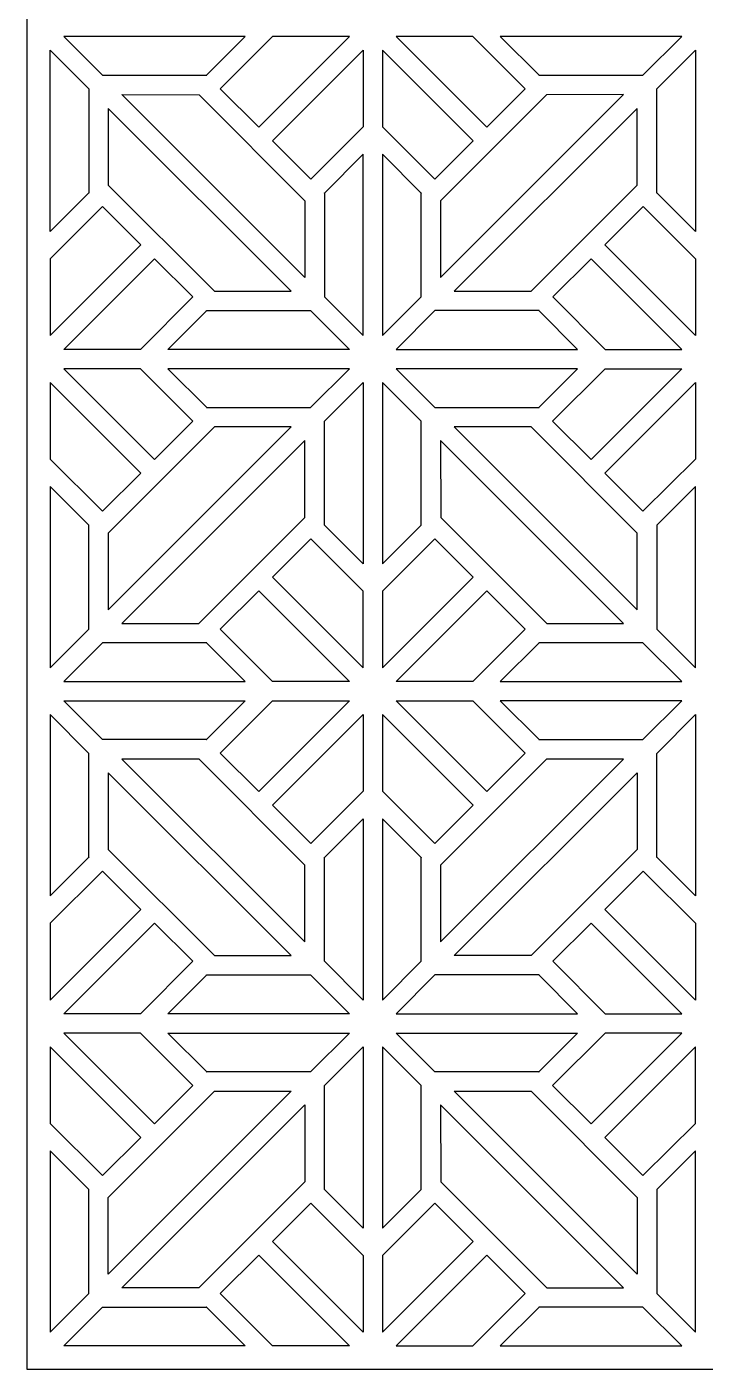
# Model space of a CAD drawing. Header units: centimetres. Extents: x -9.7 to 10.1, y -10.4 to 8.8.
# Drawn here: x -9.67 to -4.83, y -10.38 to -0.8 of the extents above; entities that cross this region are included whole.
import ezdxf

# ---------------------------------------------------------------- set-up
doc = ezdxf.new("R2010")
doc.units = ezdxf.units.CM
doc.header["$MEASUREMENT"] = 0

msp = doc.modelspace()

# ---------------------------------------------------------------- linework, layer by layer
at = {"color": 177}
for points, knots in [([(-9.6675, -10.37523), (-9.6675, -10.37523), (-9.6675, 8.76644), (-9.6675, 8.76644), (-9.6675, 8.76644), (-9.6675, 8.76644), (0, 8.76644), (0, 8.76644), (0, 8.76644), (0, 8.76644), (0, -10.37523), (0, -10.37523), (0, -10.37523), (0, -10.37523), (-9.6675, -10.37523), (-9.6675, -10.37523)], [0, 0, 0, 0, 0.2, 0.2, 0.2, 0.2, 0.4, 0.4, 0.4, 0.4, 0.6, 0.6, 0.6, 0.6, 1, 1, 1, 1]), ([(-8.38656, -1.14882), (-8.38656, -1.14882), (-8.38571, -1.14966), (-8.38571, -1.14966), (-8.38571, -1.14966), (-8.38571, -1.14966), (-9.1279, -1.14966), (-9.1279, -1.14966), (-9.1279, -1.14966), (-9.1279, -1.14966), (-9.40412, -0.87345), (-9.40412, -0.87345), (-9.40412, -0.87345), (-9.40412, -0.87345), (-8.11119, -0.87345), (-8.11119, -0.87345), (-8.11119, -0.87345), (-8.11119, -0.87345), (-8.38741, -1.14966), (-8.38741, -1.14966), (-8.38741, -1.14966), (-8.38741, -1.14966), (-8.38656, -1.14882), (-8.38656, -1.14882)], [0, 0, 0, 0, 0.1428571, 0.1428571, 0.1428571, 0.1428571, 0.2857143, 0.2857143, 0.2857143, 0.2857143, 0.4285714, 0.4285714, 0.4285714, 0.4285714, 0.5714286, 0.5714286, 0.5714286, 0.5714286, 0.7142857, 0.7142857, 0.7142857, 0.7142857, 1, 1, 1, 1]), ([(-8.2889, -1.24648), (-8.2889, -1.24648), (-7.91588, -0.87345), (-7.91588, -0.87345), (-7.91588, -0.87345), (-7.91588, -0.87345), (-7.369, -0.87345), (-7.369, -0.87345), (-7.369, -0.87345), (-7.369, -0.87345), (-8.01547, -1.51991), (-8.01547, -1.51991), (-8.01547, -1.51991), (-8.01547, -1.51991), (-8.2889, -1.24648), (-8.2889, -1.24648)], [0, 0, 0, 0, 0.2, 0.2, 0.2, 0.2, 0.4, 0.4, 0.4, 0.4, 0.6, 0.6, 0.6, 0.6, 1, 1, 1, 1]), ([(-7.03558, -0.87345), (-7.03558, -0.87345), (-6.4887, -0.87345), (-6.4887, -0.87345), (-6.4887, -0.87345), (-6.4887, -0.87345), (-6.11568, -1.24648), (-6.11568, -1.24648), (-6.11568, -1.24648), (-6.11568, -1.24648), (-6.38912, -1.51991), (-6.38912, -1.51991), (-6.38912, -1.51991), (-6.38912, -1.51991), (-7.03558, -0.87345), (-7.03558, -0.87345)], [0, 0, 0, 0, 0.2, 0.2, 0.2, 0.2, 0.4, 0.4, 0.4, 0.4, 0.6, 0.6, 0.6, 0.6, 1, 1, 1, 1]), ([(-6.01718, -1.14966), (-6.01718, -1.14966), (-6.29339, -0.87345), (-6.29339, -0.87345), (-6.29339, -0.87345), (-6.29339, -0.87345), (-5.00046, -0.87345), (-5.00046, -0.87345), (-5.00046, -0.87345), (-5.00046, -0.87345), (-5.27668, -1.14966), (-5.27668, -1.14966), (-5.27668, -1.14966), (-5.27668, -1.14966), (-6.01886, -1.14966), (-6.01886, -1.14966), (-6.01886, -1.14966), (-6.01886, -1.14966), (-6.01803, -1.14882), (-6.01803, -1.14882), (-6.01803, -1.14882), (-6.01803, -1.14882), (-6.01718, -1.14966), (-6.01718, -1.14966)], [0, 0, 0, 0, 0.1428571, 0.1428571, 0.1428571, 0.1428571, 0.2857143, 0.2857143, 0.2857143, 0.2857143, 0.4285714, 0.4285714, 0.4285714, 0.4285714, 0.5714286, 0.5714286, 0.5714286, 0.5714286, 0.7142857, 0.7142857, 0.7142857, 0.7142857, 1, 1, 1, 1]), ([(-9.22556, -1.98951), (-9.22556, -1.98951), (-9.22556, -1.24731), (-9.22556, -1.24731), (-9.22556, -1.24731), (-9.22556, -1.24731), (-9.50177, -0.9711), (-9.50177, -0.9711), (-9.50177, -0.9711), (-9.50177, -0.9711), (-9.50177, -2.26403), (-9.50177, -2.26403), (-9.50177, -2.26403), (-9.50177, -2.26403), (-9.22556, -1.98782), (-9.22556, -1.98782), (-9.22556, -1.98782), (-9.22556, -1.98782), (-9.22556, -1.98951), (-9.22556, -1.98951)], [0, 0, 0, 0, 0.1666667, 0.1666667, 0.1666667, 0.1666667, 0.3333333, 0.3333333, 0.3333333, 0.3333333, 0.5, 0.5, 0.5, 0.5, 0.6666667, 0.6666667, 0.6666667, 0.6666667, 1, 1, 1, 1]), ([(-7.64437, -1.891), (-7.64437, -1.891), (-7.27135, -1.51798), (-7.27135, -1.51798), (-7.27135, -1.51798), (-7.27135, -1.51798), (-7.27135, -0.9711), (-7.27135, -0.9711), (-7.27135, -0.9711), (-7.27135, -0.9711), (-7.91781, -1.61757), (-7.91781, -1.61757), (-7.91781, -1.61757), (-7.91781, -1.61757), (-7.64437, -1.891), (-7.64437, -1.891)], [0, 0, 0, 0, 0.2, 0.2, 0.2, 0.2, 0.4, 0.4, 0.4, 0.4, 0.6, 0.6, 0.6, 0.6, 1, 1, 1, 1]), ([(-6.76021, -1.891), (-6.76021, -1.891), (-7.13324, -1.51798), (-7.13324, -1.51798), (-7.13324, -1.51798), (-7.13324, -1.51798), (-7.13324, -0.9711), (-7.13324, -0.9711), (-7.13324, -0.9711), (-7.13324, -0.9711), (-6.48677, -1.61757), (-6.48677, -1.61757), (-6.48677, -1.61757), (-6.48677, -1.61757), (-6.76021, -1.891), (-6.76021, -1.891)], [0, 0, 0, 0, 0.2, 0.2, 0.2, 0.2, 0.4, 0.4, 0.4, 0.4, 0.6, 0.6, 0.6, 0.6, 1, 1, 1, 1]), ([(-5.17902, -1.98782), (-5.17902, -1.98782), (-4.9028, -2.26403), (-4.9028, -2.26403), (-4.9028, -2.26403), (-4.9028, -2.26403), (-4.9028, -0.9711), (-4.9028, -0.9711), (-4.9028, -0.9711), (-4.9028, -0.9711), (-5.17902, -1.24731), (-5.17902, -1.24731), (-5.17902, -1.24731), (-5.17902, -1.24731), (-5.17902, -1.98951), (-5.17902, -1.98951), (-5.17902, -1.98951), (-5.17902, -1.98951), (-5.17902, -1.98782), (-5.17902, -1.98782)], [0, 0, 0, 0, 0.1666667, 0.1666667, 0.1666667, 0.1666667, 0.3333333, 0.3333333, 0.3333333, 0.3333333, 0.5, 0.5, 0.5, 0.5, 0.6666667, 0.6666667, 0.6666667, 0.6666667, 1, 1, 1, 1]), ([(-8.44019, -1.28845), (-8.44019, -1.28845), (-8.98979, -1.28777), (-8.98979, -1.28777), (-8.98979, -1.28777), (-8.98979, -1.28777), (-7.68567, -2.5919), (-7.68567, -2.5919), (-7.68567, -2.5919), (-7.68567, -2.5919), (-7.68567, -2.04503), (-7.68567, -2.04503), (-7.68567, -2.04503), (-7.68567, -2.04503), (-8.44019, -1.28845), (-8.44019, -1.28845)], [0, 0, 0, 0, 0.2, 0.2, 0.2, 0.2, 0.4, 0.4, 0.4, 0.4, 0.6, 0.6, 0.6, 0.6, 1, 1, 1, 1]), ([(-6.71892, -2.5919), (-6.71892, -2.5919), (-6.71892, -2.04503), (-6.71892, -2.04503), (-6.71892, -2.04503), (-6.71892, -2.04503), (-5.96439, -1.28845), (-5.96439, -1.28845), (-5.96439, -1.28845), (-5.96439, -1.28845), (-5.41478, -1.28777), (-5.41478, -1.28777), (-5.41478, -1.28777), (-5.41478, -1.28777), (-6.71892, -2.5919), (-6.71892, -2.5919)], [0, 0, 0, 0, 0.2, 0.2, 0.2, 0.2, 0.4, 0.4, 0.4, 0.4, 0.6, 0.6, 0.6, 0.6, 1, 1, 1, 1]), ([(-8.3302, -2.68956), (-8.3302, -2.68956), (-9.08745, -1.9323), (-9.08745, -1.9323), (-9.08745, -1.9323), (-9.08745, -1.9323), (-9.08745, -1.38542), (-9.08745, -1.38542), (-9.08745, -1.38542), (-9.08745, -1.38542), (-7.78332, -2.68956), (-7.78332, -2.68956), (-7.78332, -2.68956), (-7.78332, -2.68956), (-8.3302, -2.68956), (-8.3302, -2.68956)], [0, 0, 0, 0, 0.2, 0.2, 0.2, 0.2, 0.4, 0.4, 0.4, 0.4, 0.6, 0.6, 0.6, 0.6, 1, 1, 1, 1]), ([(-6.62126, -2.68956), (-6.62126, -2.68956), (-5.31713, -1.38542), (-5.31713, -1.38542), (-5.31713, -1.38542), (-5.31713, -1.38542), (-5.31713, -1.9323), (-5.31713, -1.9323), (-5.31713, -1.9323), (-5.31713, -1.9323), (-6.07438, -2.68956), (-6.07438, -2.68956), (-6.07438, -2.68956), (-6.07438, -2.68956), (-6.62126, -2.68956), (-6.62126, -2.68956)], [0, 0, 0, 0, 0.2, 0.2, 0.2, 0.2, 0.4, 0.4, 0.4, 0.4, 0.6, 0.6, 0.6, 0.6, 1, 1, 1, 1]), ([(-7.54756, -1.98951), (-7.54756, -1.98951), (-7.27135, -1.71329), (-7.27135, -1.71329), (-7.27135, -1.71329), (-7.27135, -1.71329), (-7.27135, -3.00623), (-7.27135, -3.00623), (-7.27135, -3.00623), (-7.27135, -3.00623), (-7.54756, -2.73001), (-7.54756, -2.73001), (-7.54756, -2.73001), (-7.54756, -2.73001), (-7.54756, -1.98782), (-7.54756, -1.98782), (-7.54756, -1.98782), (-7.54756, -1.98782), (-7.54671, -1.98866), (-7.54671, -1.98866), (-7.54671, -1.98866), (-7.54671, -1.98866), (-7.54756, -1.98951), (-7.54756, -1.98951)], [0, 0, 0, 0, 0.1428571, 0.1428571, 0.1428571, 0.1428571, 0.2857143, 0.2857143, 0.2857143, 0.2857143, 0.4285714, 0.4285714, 0.4285714, 0.4285714, 0.5714286, 0.5714286, 0.5714286, 0.5714286, 0.7142857, 0.7142857, 0.7142857, 0.7142857, 1, 1, 1, 1]), ([(-6.85787, -1.98866), (-6.85787, -1.98866), (-6.85702, -1.98782), (-6.85702, -1.98782), (-6.85702, -1.98782), (-6.85702, -1.98782), (-6.85702, -2.73001), (-6.85702, -2.73001), (-6.85702, -2.73001), (-6.85702, -2.73001), (-7.13324, -3.00623), (-7.13324, -3.00623), (-7.13324, -3.00623), (-7.13324, -3.00623), (-7.13324, -1.71329), (-7.13324, -1.71329), (-7.13324, -1.71329), (-7.13324, -1.71329), (-6.85702, -1.98951), (-6.85702, -1.98951), (-6.85702, -1.98951), (-6.85702, -1.98951), (-6.85787, -1.98866), (-6.85787, -1.98866)], [0, 0, 0, 0, 0.1428571, 0.1428571, 0.1428571, 0.1428571, 0.2857143, 0.2857143, 0.2857143, 0.2857143, 0.4285714, 0.4285714, 0.4285714, 0.4285714, 0.5714286, 0.5714286, 0.5714286, 0.5714286, 0.7142857, 0.7142857, 0.7142857, 0.7142857, 1, 1, 1, 1]), ([(-9.50177, -2.45935), (-9.50177, -2.45935), (-9.12875, -2.08632), (-9.12875, -2.08632), (-9.12875, -2.08632), (-9.12875, -2.08632), (-8.85531, -2.35976), (-8.85531, -2.35976), (-8.85531, -2.35976), (-8.85531, -2.35976), (-9.50177, -3.00623), (-9.50177, -3.00623), (-9.50177, -3.00623), (-9.50177, -3.00623), (-9.50177, -2.45935), (-9.50177, -2.45935)], [0, 0, 0, 0, 0.2, 0.2, 0.2, 0.2, 0.4, 0.4, 0.4, 0.4, 0.6, 0.6, 0.6, 0.6, 1, 1, 1, 1]), ([(-4.9028, -2.45935), (-4.9028, -2.45935), (-5.27583, -2.08632), (-5.27583, -2.08632), (-5.27583, -2.08632), (-5.27583, -2.08632), (-5.54927, -2.35976), (-5.54927, -2.35976), (-5.54927, -2.35976), (-5.54927, -2.35976), (-4.9028, -3.00623), (-4.9028, -3.00623), (-4.9028, -3.00623), (-4.9028, -3.00623), (-4.9028, -2.45935), (-4.9028, -2.45935)], [0, 0, 0, 0, 0.2, 0.2, 0.2, 0.2, 0.4, 0.4, 0.4, 0.4, 0.6, 0.6, 0.6, 0.6, 1, 1, 1, 1]), ([(-8.85724, -3.10388), (-8.85724, -3.10388), (-8.48522, -2.72985), (-8.48522, -2.72985), (-8.48522, -2.72985), (-8.48522, -2.72985), (-8.75765, -2.45741), (-8.75765, -2.45741), (-8.75765, -2.45741), (-8.75765, -2.45741), (-9.40412, -3.10388), (-9.40412, -3.10388), (-9.40412, -3.10388), (-9.40412, -3.10388), (-8.85724, -3.10388), (-8.85724, -3.10388)], [0, 0, 0, 0, 0.2, 0.2, 0.2, 0.2, 0.4, 0.4, 0.4, 0.4, 0.6, 0.6, 0.6, 0.6, 1, 1, 1, 1]), ([(-5.54734, -3.10388), (-5.54734, -3.10388), (-5.91936, -2.72985), (-5.91936, -2.72985), (-5.91936, -2.72985), (-5.91936, -2.72985), (-5.64692, -2.45741), (-5.64692, -2.45741), (-5.64692, -2.45741), (-5.64692, -2.45741), (-5.00046, -3.10388), (-5.00046, -3.10388), (-5.00046, -3.10388), (-5.00046, -3.10388), (-5.54734, -3.10388), (-5.54734, -3.10388)], [0, 0, 0, 0, 0.2, 0.2, 0.2, 0.2, 0.4, 0.4, 0.4, 0.4, 0.6, 0.6, 0.6, 0.6, 1, 1, 1, 1]), ([(-8.38571, -2.82766), (-8.38571, -2.82766), (-8.66193, -3.10388), (-8.66193, -3.10388), (-8.66193, -3.10388), (-8.66193, -3.10388), (-7.369, -3.10388), (-7.369, -3.10388), (-7.369, -3.10388), (-7.369, -3.10388), (-7.64521, -2.82766), (-7.64521, -2.82766), (-7.64521, -2.82766), (-7.64521, -2.82766), (-8.38741, -2.82766), (-8.38741, -2.82766), (-8.38741, -2.82766), (-8.38741, -2.82766), (-8.38656, -2.82851), (-8.38656, -2.82851), (-8.38656, -2.82851), (-8.38656, -2.82851), (-8.38571, -2.82766), (-8.38571, -2.82766)], [0, 0, 0, 0, 0.1428571, 0.1428571, 0.1428571, 0.1428571, 0.2857143, 0.2857143, 0.2857143, 0.2857143, 0.4285714, 0.4285714, 0.4285714, 0.4285714, 0.5714286, 0.5714286, 0.5714286, 0.5714286, 0.7142857, 0.7142857, 0.7142857, 0.7142857, 1, 1, 1, 1]), ([(-6.01886, -2.82766), (-6.01886, -2.82766), (-5.74265, -3.10388), (-5.74265, -3.10388), (-5.74265, -3.10388), (-5.74265, -3.10388), (-7.03558, -3.10388), (-7.03558, -3.10388), (-7.03558, -3.10388), (-7.03558, -3.10388), (-6.75937, -2.82766), (-6.75937, -2.82766), (-6.75937, -2.82766), (-6.75937, -2.82766), (-6.01718, -2.82766), (-6.01718, -2.82766), (-6.01718, -2.82766), (-6.01718, -2.82766), (-6.01803, -2.82851), (-6.01803, -2.82851), (-6.01803, -2.82851), (-6.01803, -2.82851), (-6.01886, -2.82766), (-6.01886, -2.82766)], [0, 0, 0, 0, 0.1428571, 0.1428571, 0.1428571, 0.1428571, 0.2857143, 0.2857143, 0.2857143, 0.2857143, 0.4285714, 0.4285714, 0.4285714, 0.4285714, 0.5714286, 0.5714286, 0.5714286, 0.5714286, 0.7142857, 0.7142857, 0.7142857, 0.7142857, 1, 1, 1, 1]), ([(-9.40412, -3.24198), (-9.40412, -3.24198), (-8.85724, -3.24198), (-8.85724, -3.24198), (-8.85724, -3.24198), (-8.85724, -3.24198), (-8.48422, -3.61501), (-8.48422, -3.61501), (-8.48422, -3.61501), (-8.48422, -3.61501), (-8.75765, -3.88845), (-8.75765, -3.88845), (-8.75765, -3.88845), (-8.75765, -3.88845), (-9.40412, -3.24198), (-9.40412, -3.24198)], [0, 0, 0, 0, 0.2, 0.2, 0.2, 0.2, 0.4, 0.4, 0.4, 0.4, 0.6, 0.6, 0.6, 0.6, 1, 1, 1, 1]), ([(-8.38571, -3.5182), (-8.38571, -3.5182), (-8.66193, -3.24198), (-8.66193, -3.24198), (-8.66193, -3.24198), (-8.66193, -3.24198), (-7.369, -3.24198), (-7.369, -3.24198), (-7.369, -3.24198), (-7.369, -3.24198), (-7.64521, -3.5182), (-7.64521, -3.5182), (-7.64521, -3.5182), (-7.64521, -3.5182), (-8.38741, -3.5182), (-8.38741, -3.5182), (-8.38741, -3.5182), (-8.38741, -3.5182), (-8.38571, -3.5182), (-8.38571, -3.5182)], [0, 0, 0, 0, 0.1666667, 0.1666667, 0.1666667, 0.1666667, 0.3333333, 0.3333333, 0.3333333, 0.3333333, 0.5, 0.5, 0.5, 0.5, 0.6666667, 0.6666667, 0.6666667, 0.6666667, 1, 1, 1, 1]), ([(-6.01718, -3.5182), (-6.01718, -3.5182), (-6.75937, -3.5182), (-6.75937, -3.5182), (-6.75937, -3.5182), (-6.75937, -3.5182), (-7.03558, -3.24198), (-7.03558, -3.24198), (-7.03558, -3.24198), (-7.03558, -3.24198), (-5.74265, -3.24198), (-5.74265, -3.24198), (-5.74265, -3.24198), (-5.74265, -3.24198), (-6.01886, -3.5182), (-6.01886, -3.5182), (-6.01886, -3.5182), (-6.01886, -3.5182), (-6.01718, -3.5182), (-6.01718, -3.5182)], [0, 0, 0, 0, 0.1666667, 0.1666667, 0.1666667, 0.1666667, 0.3333333, 0.3333333, 0.3333333, 0.3333333, 0.5, 0.5, 0.5, 0.5, 0.6666667, 0.6666667, 0.6666667, 0.6666667, 1, 1, 1, 1]), ([(-5.54734, -3.24198), (-5.54734, -3.24198), (-5.92037, -3.61501), (-5.92037, -3.61501), (-5.92037, -3.61501), (-5.92037, -3.61501), (-5.64692, -3.88845), (-5.64692, -3.88845), (-5.64692, -3.88845), (-5.64692, -3.88845), (-5.00046, -3.24198), (-5.00046, -3.24198), (-5.00046, -3.24198), (-5.00046, -3.24198), (-5.54734, -3.24198), (-5.54734, -3.24198)], [0, 0, 0, 0, 0.2, 0.2, 0.2, 0.2, 0.4, 0.4, 0.4, 0.4, 0.6, 0.6, 0.6, 0.6, 1, 1, 1, 1]), ([(-9.50177, -3.88652), (-9.50177, -3.88652), (-9.50177, -3.33964), (-9.50177, -3.33964), (-9.50177, -3.33964), (-9.50177, -3.33964), (-8.85531, -3.98611), (-8.85531, -3.98611), (-8.85531, -3.98611), (-8.85531, -3.98611), (-9.12775, -4.25855), (-9.12775, -4.25855), (-9.12775, -4.25855), (-9.12775, -4.25855), (-9.50177, -3.88652), (-9.50177, -3.88652)], [0, 0, 0, 0, 0.2, 0.2, 0.2, 0.2, 0.4, 0.4, 0.4, 0.4, 0.6, 0.6, 0.6, 0.6, 1, 1, 1, 1]), ([(-7.54756, -4.35636), (-7.54756, -4.35636), (-7.27135, -4.63257), (-7.27135, -4.63257), (-7.27135, -4.63257), (-7.27135, -4.63257), (-7.27135, -3.33964), (-7.27135, -3.33964), (-7.27135, -3.33964), (-7.27135, -3.33964), (-7.54756, -3.61586), (-7.54756, -3.61586), (-7.54756, -3.61586), (-7.54756, -3.61586), (-7.54756, -4.35805), (-7.54756, -4.35805), (-7.54756, -4.35805), (-7.54756, -4.35805), (-7.54671, -4.35721), (-7.54671, -4.35721), (-7.54671, -4.35721), (-7.54671, -4.35721), (-7.54756, -4.35636), (-7.54756, -4.35636)], [0, 0, 0, 0, 0.1428571, 0.1428571, 0.1428571, 0.1428571, 0.2857143, 0.2857143, 0.2857143, 0.2857143, 0.4285714, 0.4285714, 0.4285714, 0.4285714, 0.5714286, 0.5714286, 0.5714286, 0.5714286, 0.7142857, 0.7142857, 0.7142857, 0.7142857, 1, 1, 1, 1]), ([(-6.85702, -4.35636), (-6.85702, -4.35636), (-7.13324, -4.63257), (-7.13324, -4.63257), (-7.13324, -4.63257), (-7.13324, -4.63257), (-7.13324, -3.33964), (-7.13324, -3.33964), (-7.13324, -3.33964), (-7.13324, -3.33964), (-6.85702, -3.61586), (-6.85702, -3.61586), (-6.85702, -3.61586), (-6.85702, -3.61586), (-6.85702, -4.35805), (-6.85702, -4.35805), (-6.85702, -4.35805), (-6.85702, -4.35805), (-6.85787, -4.35721), (-6.85787, -4.35721), (-6.85787, -4.35721), (-6.85787, -4.35721), (-6.85702, -4.35636), (-6.85702, -4.35636)], [0, 0, 0, 0, 0.1428571, 0.1428571, 0.1428571, 0.1428571, 0.2857143, 0.2857143, 0.2857143, 0.2857143, 0.4285714, 0.4285714, 0.4285714, 0.4285714, 0.5714286, 0.5714286, 0.5714286, 0.5714286, 0.7142857, 0.7142857, 0.7142857, 0.7142857, 1, 1, 1, 1]), ([(-4.9028, -3.33964), (-4.9028, -3.33964), (-5.54927, -3.98611), (-5.54927, -3.98611), (-5.54927, -3.98611), (-5.54927, -3.98611), (-5.27684, -4.25855), (-5.27684, -4.25855), (-5.27684, -4.25855), (-5.27684, -4.25855), (-4.9028, -3.88652), (-4.9028, -3.88652), (-4.9028, -3.88652), (-4.9028, -3.88652), (-4.9028, -3.33964), (-4.9028, -3.33964)], [0, 0, 0, 0, 0.2, 0.2, 0.2, 0.2, 0.4, 0.4, 0.4, 0.4, 0.6, 0.6, 0.6, 0.6, 1, 1, 1, 1]), ([(-9.08745, -4.41357), (-9.08745, -4.41357), (-8.3302, -3.65631), (-8.3302, -3.65631), (-8.3302, -3.65631), (-8.3302, -3.65631), (-7.78332, -3.65631), (-7.78332, -3.65631), (-7.78332, -3.65631), (-7.78332, -3.65631), (-9.08745, -4.96044), (-9.08745, -4.96044), (-9.08745, -4.96044), (-9.08745, -4.96044), (-9.08745, -4.41357), (-9.08745, -4.41357)], [0, 0, 0, 0, 0.2, 0.2, 0.2, 0.2, 0.4, 0.4, 0.4, 0.4, 0.6, 0.6, 0.6, 0.6, 1, 1, 1, 1]), ([(-6.62126, -3.65631), (-6.62126, -3.65631), (-6.07438, -3.65631), (-6.07438, -3.65631), (-6.07438, -3.65631), (-6.07438, -3.65631), (-5.31713, -4.41357), (-5.31713, -4.41357), (-5.31713, -4.41357), (-5.31713, -4.41357), (-5.31713, -4.96044), (-5.31713, -4.96044), (-5.31713, -4.96044), (-5.31713, -4.96044), (-6.62126, -3.65631), (-6.62126, -3.65631)], [0, 0, 0, 0, 0.2, 0.2, 0.2, 0.2, 0.4, 0.4, 0.4, 0.4, 0.6, 0.6, 0.6, 0.6, 1, 1, 1, 1]), ([(-8.98979, -5.0581), (-8.98979, -5.0581), (-7.68567, -3.75397), (-7.68567, -3.75397), (-7.68567, -3.75397), (-7.68567, -3.75397), (-7.68635, -4.30357), (-7.68635, -4.30357), (-7.68635, -4.30357), (-7.68635, -4.30357), (-8.44292, -5.0581), (-8.44292, -5.0581), (-8.44292, -5.0581), (-8.44292, -5.0581), (-8.98979, -5.0581), (-8.98979, -5.0581)], [0, 0, 0, 0, 0.2, 0.2, 0.2, 0.2, 0.4, 0.4, 0.4, 0.4, 0.6, 0.6, 0.6, 0.6, 1, 1, 1, 1]), ([(-6.71823, -4.30357), (-6.71823, -4.30357), (-6.71892, -3.75397), (-6.71892, -3.75397), (-6.71892, -3.75397), (-6.71892, -3.75397), (-5.41478, -5.0581), (-5.41478, -5.0581), (-5.41478, -5.0581), (-5.41478, -5.0581), (-5.96166, -5.0581), (-5.96166, -5.0581), (-5.96166, -5.0581), (-5.96166, -5.0581), (-6.71823, -4.30357), (-6.71823, -4.30357)], [0, 0, 0, 0, 0.2, 0.2, 0.2, 0.2, 0.4, 0.4, 0.4, 0.4, 0.6, 0.6, 0.6, 0.6, 1, 1, 1, 1]), ([(-9.22641, -4.35721), (-9.22641, -4.35721), (-9.22556, -4.35636), (-9.22556, -4.35636), (-9.22556, -4.35636), (-9.22556, -4.35636), (-9.22556, -5.09855), (-9.22556, -5.09855), (-9.22556, -5.09855), (-9.22556, -5.09855), (-9.50177, -5.37476), (-9.50177, -5.37476), (-9.50177, -5.37476), (-9.50177, -5.37476), (-9.50177, -4.08184), (-9.50177, -4.08184), (-9.50177, -4.08184), (-9.50177, -4.08184), (-9.22556, -4.35805), (-9.22556, -4.35805), (-9.22556, -4.35805), (-9.22556, -4.35805), (-9.22641, -4.35721), (-9.22641, -4.35721)], [0, 0, 0, 0, 0.1428571, 0.1428571, 0.1428571, 0.1428571, 0.2857143, 0.2857143, 0.2857143, 0.2857143, 0.4285714, 0.4285714, 0.4285714, 0.4285714, 0.5714286, 0.5714286, 0.5714286, 0.5714286, 0.7142857, 0.7142857, 0.7142857, 0.7142857, 1, 1, 1, 1]), ([(-5.17902, -4.35805), (-5.17902, -4.35805), (-4.9028, -4.08184), (-4.9028, -4.08184), (-4.9028, -4.08184), (-4.9028, -4.08184), (-4.9028, -5.37476), (-4.9028, -5.37476), (-4.9028, -5.37476), (-4.9028, -5.37476), (-5.17902, -5.09855), (-5.17902, -5.09855), (-5.17902, -5.09855), (-5.17902, -5.09855), (-5.17902, -4.35636), (-5.17902, -4.35636), (-5.17902, -4.35636), (-5.17902, -4.35636), (-5.17818, -4.35721), (-5.17818, -4.35721), (-5.17818, -4.35721), (-5.17818, -4.35721), (-5.17902, -4.35805), (-5.17902, -4.35805)], [0, 0, 0, 0, 0.1428571, 0.1428571, 0.1428571, 0.1428571, 0.2857143, 0.2857143, 0.2857143, 0.2857143, 0.4285714, 0.4285714, 0.4285714, 0.4285714, 0.5714286, 0.5714286, 0.5714286, 0.5714286, 0.7142857, 0.7142857, 0.7142857, 0.7142857, 1, 1, 1, 1]), ([(-7.64437, -4.45486), (-7.64437, -4.45486), (-7.27135, -4.82788), (-7.27135, -4.82788), (-7.27135, -4.82788), (-7.27135, -4.82788), (-7.27135, -5.37476), (-7.27135, -5.37476), (-7.27135, -5.37476), (-7.27135, -5.37476), (-7.91781, -4.7283), (-7.91781, -4.7283), (-7.91781, -4.7283), (-7.91781, -4.7283), (-7.64437, -4.45486), (-7.64437, -4.45486)], [0, 0, 0, 0, 0.2, 0.2, 0.2, 0.2, 0.4, 0.4, 0.4, 0.4, 0.6, 0.6, 0.6, 0.6, 1, 1, 1, 1]), ([(-6.76021, -4.45486), (-6.76021, -4.45486), (-6.48677, -4.7283), (-6.48677, -4.7283), (-6.48677, -4.7283), (-6.48677, -4.7283), (-7.13324, -5.37476), (-7.13324, -5.37476), (-7.13324, -5.37476), (-7.13324, -5.37476), (-7.13324, -4.82788), (-7.13324, -4.82788), (-7.13324, -4.82788), (-7.13324, -4.82788), (-6.76021, -4.45486), (-6.76021, -4.45486)], [0, 0, 0, 0, 0.2, 0.2, 0.2, 0.2, 0.4, 0.4, 0.4, 0.4, 0.6, 0.6, 0.6, 0.6, 1, 1, 1, 1]), ([(-8.2889, -5.09939), (-8.2889, -5.09939), (-7.91588, -5.47242), (-7.91588, -5.47242), (-7.91588, -5.47242), (-7.91588, -5.47242), (-7.369, -5.47242), (-7.369, -5.47242), (-7.369, -5.47242), (-7.369, -5.47242), (-8.01547, -4.82596), (-8.01547, -4.82596), (-8.01547, -4.82596), (-8.01547, -4.82596), (-8.2889, -5.09939), (-8.2889, -5.09939)], [0, 0, 0, 0, 0.2, 0.2, 0.2, 0.2, 0.4, 0.4, 0.4, 0.4, 0.6, 0.6, 0.6, 0.6, 1, 1, 1, 1]), ([(-6.38912, -4.82596), (-6.38912, -4.82596), (-7.03558, -5.47242), (-7.03558, -5.47242), (-7.03558, -5.47242), (-7.03558, -5.47242), (-6.4887, -5.47242), (-6.4887, -5.47242), (-6.4887, -5.47242), (-6.4887, -5.47242), (-6.11568, -5.09939), (-6.11568, -5.09939), (-6.11568, -5.09939), (-6.11568, -5.09939), (-6.38912, -4.82596), (-6.38912, -4.82596)], [0, 0, 0, 0, 0.2, 0.2, 0.2, 0.2, 0.4, 0.4, 0.4, 0.4, 0.6, 0.6, 0.6, 0.6, 1, 1, 1, 1]), ([(-8.38741, -5.1962), (-8.38741, -5.1962), (-8.11119, -5.47242), (-8.11119, -5.47242), (-8.11119, -5.47242), (-8.11119, -5.47242), (-9.40412, -5.47242), (-9.40412, -5.47242), (-9.40412, -5.47242), (-9.40412, -5.47242), (-9.1279, -5.1962), (-9.1279, -5.1962), (-9.1279, -5.1962), (-9.1279, -5.1962), (-8.38571, -5.1962), (-8.38571, -5.1962), (-8.38571, -5.1962), (-8.38571, -5.1962), (-8.38656, -5.19705), (-8.38656, -5.19705), (-8.38656, -5.19705), (-8.38656, -5.19705), (-8.38741, -5.1962), (-8.38741, -5.1962)], [0, 0, 0, 0, 0.1428571, 0.1428571, 0.1428571, 0.1428571, 0.2857143, 0.2857143, 0.2857143, 0.2857143, 0.4285714, 0.4285714, 0.4285714, 0.4285714, 0.5714286, 0.5714286, 0.5714286, 0.5714286, 0.7142857, 0.7142857, 0.7142857, 0.7142857, 1, 1, 1, 1]), ([(-6.01803, -5.19705), (-6.01803, -5.19705), (-6.01886, -5.1962), (-6.01886, -5.1962), (-6.01886, -5.1962), (-6.01886, -5.1962), (-5.27668, -5.1962), (-5.27668, -5.1962), (-5.27668, -5.1962), (-5.27668, -5.1962), (-5.00046, -5.47242), (-5.00046, -5.47242), (-5.00046, -5.47242), (-5.00046, -5.47242), (-6.29339, -5.47242), (-6.29339, -5.47242), (-6.29339, -5.47242), (-6.29339, -5.47242), (-6.01718, -5.1962), (-6.01718, -5.1962), (-6.01718, -5.1962), (-6.01718, -5.1962), (-6.01803, -5.19705), (-6.01803, -5.19705)], [0, 0, 0, 0, 0.1428571, 0.1428571, 0.1428571, 0.1428571, 0.2857143, 0.2857143, 0.2857143, 0.2857143, 0.4285714, 0.4285714, 0.4285714, 0.4285714, 0.5714286, 0.5714286, 0.5714286, 0.5714286, 0.7142857, 0.7142857, 0.7142857, 0.7142857, 1, 1, 1, 1]), ([(-8.38741, -5.88674), (-8.38741, -5.88674), (-8.11119, -5.61053), (-8.11119, -5.61053), (-8.11119, -5.61053), (-8.11119, -5.61053), (-9.40412, -5.61053), (-9.40412, -5.61053), (-9.40412, -5.61053), (-9.40412, -5.61053), (-9.1279, -5.88674), (-9.1279, -5.88674), (-9.1279, -5.88674), (-9.1279, -5.88674), (-8.38571, -5.88674), (-8.38571, -5.88674), (-8.38571, -5.88674), (-8.38571, -5.88674), (-8.38656, -5.88589), (-8.38656, -5.88589), (-8.38656, -5.88589), (-8.38656, -5.88589), (-8.38741, -5.88674), (-8.38741, -5.88674)], [0, 0, 0, 0, 0.1428571, 0.1428571, 0.1428571, 0.1428571, 0.2857143, 0.2857143, 0.2857143, 0.2857143, 0.4285714, 0.4285714, 0.4285714, 0.4285714, 0.5714286, 0.5714286, 0.5714286, 0.5714286, 0.7142857, 0.7142857, 0.7142857, 0.7142857, 1, 1, 1, 1]), ([(-7.369, -5.61053), (-7.369, -5.61053), (-7.91588, -5.61053), (-7.91588, -5.61053), (-7.91588, -5.61053), (-7.91588, -5.61053), (-8.2889, -5.98355), (-8.2889, -5.98355), (-8.2889, -5.98355), (-8.2889, -5.98355), (-8.01547, -6.257), (-8.01547, -6.257), (-8.01547, -6.257), (-8.01547, -6.257), (-7.369, -5.61053), (-7.369, -5.61053)], [0, 0, 0, 0, 0.2, 0.2, 0.2, 0.2, 0.4, 0.4, 0.4, 0.4, 0.6, 0.6, 0.6, 0.6, 1, 1, 1, 1]), ([(-6.11568, -5.98355), (-6.11568, -5.98355), (-6.4887, -5.61053), (-6.4887, -5.61053), (-6.4887, -5.61053), (-6.4887, -5.61053), (-7.03558, -5.61053), (-7.03558, -5.61053), (-7.03558, -5.61053), (-7.03558, -5.61053), (-6.38912, -6.257), (-6.38912, -6.257), (-6.38912, -6.257), (-6.38912, -6.257), (-6.11568, -5.98355), (-6.11568, -5.98355)], [0, 0, 0, 0, 0.2, 0.2, 0.2, 0.2, 0.4, 0.4, 0.4, 0.4, 0.6, 0.6, 0.6, 0.6, 1, 1, 1, 1]), ([(-6.01718, -5.88674), (-6.01718, -5.88674), (-6.29339, -5.61053), (-6.29339, -5.61053), (-6.29339, -5.61053), (-6.29339, -5.61053), (-5.00046, -5.61053), (-5.00046, -5.61053), (-5.00046, -5.61053), (-5.00046, -5.61053), (-5.27668, -5.88674), (-5.27668, -5.88674), (-5.27668, -5.88674), (-5.27668, -5.88674), (-6.01886, -5.88674), (-6.01886, -5.88674), (-6.01886, -5.88674), (-6.01886, -5.88674), (-6.01803, -5.88589), (-6.01803, -5.88589), (-6.01803, -5.88589), (-6.01803, -5.88589), (-6.01718, -5.88674), (-6.01718, -5.88674)], [0, 0, 0, 0, 0.1428571, 0.1428571, 0.1428571, 0.1428571, 0.2857143, 0.2857143, 0.2857143, 0.2857143, 0.4285714, 0.4285714, 0.4285714, 0.4285714, 0.5714286, 0.5714286, 0.5714286, 0.5714286, 0.7142857, 0.7142857, 0.7142857, 0.7142857, 1, 1, 1, 1]), ([(-9.22556, -6.7249), (-9.22556, -6.7249), (-9.50177, -7.00112), (-9.50177, -7.00112), (-9.50177, -7.00112), (-9.50177, -7.00112), (-9.50177, -5.70819), (-9.50177, -5.70819), (-9.50177, -5.70819), (-9.50177, -5.70819), (-9.22556, -5.9844), (-9.22556, -5.9844), (-9.22556, -5.9844), (-9.22556, -5.9844), (-9.22556, -6.72659), (-9.22556, -6.72659), (-9.22556, -6.72659), (-9.22556, -6.72659), (-9.22556, -6.7249), (-9.22556, -6.7249)], [0, 0, 0, 0, 0.1666667, 0.1666667, 0.1666667, 0.1666667, 0.3333333, 0.3333333, 0.3333333, 0.3333333, 0.5, 0.5, 0.5, 0.5, 0.6666667, 0.6666667, 0.6666667, 0.6666667, 1, 1, 1, 1]), ([(-7.64437, -6.62809), (-7.64437, -6.62809), (-7.27135, -6.25506), (-7.27135, -6.25506), (-7.27135, -6.25506), (-7.27135, -6.25506), (-7.27135, -5.70819), (-7.27135, -5.70819), (-7.27135, -5.70819), (-7.27135, -5.70819), (-7.91781, -6.35465), (-7.91781, -6.35465), (-7.91781, -6.35465), (-7.91781, -6.35465), (-7.64437, -6.62809), (-7.64437, -6.62809)], [0, 0, 0, 0, 0.2, 0.2, 0.2, 0.2, 0.4, 0.4, 0.4, 0.4, 0.6, 0.6, 0.6, 0.6, 1, 1, 1, 1]), ([(-7.13324, -6.25506), (-7.13324, -6.25506), (-7.13324, -5.70819), (-7.13324, -5.70819), (-7.13324, -5.70819), (-7.13324, -5.70819), (-6.48677, -6.35465), (-6.48677, -6.35465), (-6.48677, -6.35465), (-6.48677, -6.35465), (-6.76021, -6.62809), (-6.76021, -6.62809), (-6.76021, -6.62809), (-6.76021, -6.62809), (-7.13324, -6.25506), (-7.13324, -6.25506)], [0, 0, 0, 0, 0.2, 0.2, 0.2, 0.2, 0.4, 0.4, 0.4, 0.4, 0.6, 0.6, 0.6, 0.6, 1, 1, 1, 1]), ([(-5.17902, -6.7249), (-5.17902, -6.7249), (-4.9028, -7.00112), (-4.9028, -7.00112), (-4.9028, -7.00112), (-4.9028, -7.00112), (-4.9028, -5.70819), (-4.9028, -5.70819), (-4.9028, -5.70819), (-4.9028, -5.70819), (-5.17902, -5.9844), (-5.17902, -5.9844), (-5.17902, -5.9844), (-5.17902, -5.9844), (-5.17902, -6.72659), (-5.17902, -6.72659), (-5.17902, -6.72659), (-5.17902, -6.72659), (-5.17902, -6.7249), (-5.17902, -6.7249)], [0, 0, 0, 0, 0.1666667, 0.1666667, 0.1666667, 0.1666667, 0.3333333, 0.3333333, 0.3333333, 0.3333333, 0.5, 0.5, 0.5, 0.5, 0.6666667, 0.6666667, 0.6666667, 0.6666667, 1, 1, 1, 1]), ([(-7.68567, -7.32898), (-7.68567, -7.32898), (-8.98979, -6.02485), (-8.98979, -6.02485), (-8.98979, -6.02485), (-8.98979, -6.02485), (-8.44019, -6.02554), (-8.44019, -6.02554), (-8.44019, -6.02554), (-8.44019, -6.02554), (-7.68567, -6.7821), (-7.68567, -6.7821), (-7.68567, -6.7821), (-7.68567, -6.7821), (-7.68567, -7.32898), (-7.68567, -7.32898)], [0, 0, 0, 0, 0.2, 0.2, 0.2, 0.2, 0.4, 0.4, 0.4, 0.4, 0.6, 0.6, 0.6, 0.6, 1, 1, 1, 1]), ([(-6.71892, -6.7821), (-6.71892, -6.7821), (-5.96439, -6.02554), (-5.96439, -6.02554), (-5.96439, -6.02554), (-5.96439, -6.02554), (-5.41478, -6.02485), (-5.41478, -6.02485), (-5.41478, -6.02485), (-5.41478, -6.02485), (-6.71892, -7.32898), (-6.71892, -7.32898), (-6.71892, -7.32898), (-6.71892, -7.32898), (-6.71892, -6.7821), (-6.71892, -6.7821)], [0, 0, 0, 0, 0.2, 0.2, 0.2, 0.2, 0.4, 0.4, 0.4, 0.4, 0.6, 0.6, 0.6, 0.6, 1, 1, 1, 1]), ([(-8.3302, -7.42664), (-8.3302, -7.42664), (-9.08745, -6.66939), (-9.08745, -6.66939), (-9.08745, -6.66939), (-9.08745, -6.66939), (-9.08745, -6.12251), (-9.08745, -6.12251), (-9.08745, -6.12251), (-9.08745, -6.12251), (-7.78332, -7.42664), (-7.78332, -7.42664), (-7.78332, -7.42664), (-7.78332, -7.42664), (-8.3302, -7.42664), (-8.3302, -7.42664)], [0, 0, 0, 0, 0.2, 0.2, 0.2, 0.2, 0.4, 0.4, 0.4, 0.4, 0.6, 0.6, 0.6, 0.6, 1, 1, 1, 1]), ([(-6.07438, -7.42664), (-6.07438, -7.42664), (-5.31713, -6.66939), (-5.31713, -6.66939), (-5.31713, -6.66939), (-5.31713, -6.66939), (-5.31713, -6.12251), (-5.31713, -6.12251), (-5.31713, -6.12251), (-5.31713, -6.12251), (-6.62126, -7.42664), (-6.62126, -7.42664), (-6.62126, -7.42664), (-6.62126, -7.42664), (-6.07438, -7.42664), (-6.07438, -7.42664)], [0, 0, 0, 0, 0.2, 0.2, 0.2, 0.2, 0.4, 0.4, 0.4, 0.4, 0.6, 0.6, 0.6, 0.6, 1, 1, 1, 1]), ([(-7.54671, -6.72574), (-7.54671, -6.72574), (-7.54756, -6.7249), (-7.54756, -6.7249), (-7.54756, -6.7249), (-7.54756, -6.7249), (-7.54756, -7.46709), (-7.54756, -7.46709), (-7.54756, -7.46709), (-7.54756, -7.46709), (-7.27135, -7.7433), (-7.27135, -7.7433), (-7.27135, -7.7433), (-7.27135, -7.7433), (-7.27135, -6.45037), (-7.27135, -6.45037), (-7.27135, -6.45037), (-7.27135, -6.45037), (-7.54756, -6.72659), (-7.54756, -6.72659), (-7.54756, -6.72659), (-7.54756, -6.72659), (-7.54671, -6.72574), (-7.54671, -6.72574)], [0, 0, 0, 0, 0.1428571, 0.1428571, 0.1428571, 0.1428571, 0.2857143, 0.2857143, 0.2857143, 0.2857143, 0.4285714, 0.4285714, 0.4285714, 0.4285714, 0.5714286, 0.5714286, 0.5714286, 0.5714286, 0.7142857, 0.7142857, 0.7142857, 0.7142857, 1, 1, 1, 1]), ([(-6.85787, -6.72574), (-6.85787, -6.72574), (-6.85702, -6.7249), (-6.85702, -6.7249), (-6.85702, -6.7249), (-6.85702, -6.7249), (-6.85702, -7.46709), (-6.85702, -7.46709), (-6.85702, -7.46709), (-6.85702, -7.46709), (-7.13324, -7.7433), (-7.13324, -7.7433), (-7.13324, -7.7433), (-7.13324, -7.7433), (-7.13324, -6.45037), (-7.13324, -6.45037), (-7.13324, -6.45037), (-7.13324, -6.45037), (-6.85702, -6.72659), (-6.85702, -6.72659), (-6.85702, -6.72659), (-6.85702, -6.72659), (-6.85787, -6.72574), (-6.85787, -6.72574)], [0, 0, 0, 0, 0.1428571, 0.1428571, 0.1428571, 0.1428571, 0.2857143, 0.2857143, 0.2857143, 0.2857143, 0.4285714, 0.4285714, 0.4285714, 0.4285714, 0.5714286, 0.5714286, 0.5714286, 0.5714286, 0.7142857, 0.7142857, 0.7142857, 0.7142857, 1, 1, 1, 1]), ([(-9.50177, -7.19643), (-9.50177, -7.19643), (-9.12875, -6.8234), (-9.12875, -6.8234), (-9.12875, -6.8234), (-9.12875, -6.8234), (-8.85531, -7.09684), (-8.85531, -7.09684), (-8.85531, -7.09684), (-8.85531, -7.09684), (-9.50177, -7.7433), (-9.50177, -7.7433), (-9.50177, -7.7433), (-9.50177, -7.7433), (-9.50177, -7.19643), (-9.50177, -7.19643)], [0, 0, 0, 0, 0.2, 0.2, 0.2, 0.2, 0.4, 0.4, 0.4, 0.4, 0.6, 0.6, 0.6, 0.6, 1, 1, 1, 1]), ([(-4.9028, -7.19643), (-4.9028, -7.19643), (-5.27583, -6.8234), (-5.27583, -6.8234), (-5.27583, -6.8234), (-5.27583, -6.8234), (-5.54927, -7.09684), (-5.54927, -7.09684), (-5.54927, -7.09684), (-5.54927, -7.09684), (-4.9028, -7.7433), (-4.9028, -7.7433), (-4.9028, -7.7433), (-4.9028, -7.7433), (-4.9028, -7.19643), (-4.9028, -7.19643)], [0, 0, 0, 0, 0.2, 0.2, 0.2, 0.2, 0.4, 0.4, 0.4, 0.4, 0.6, 0.6, 0.6, 0.6, 1, 1, 1, 1]), ([(-8.85724, -7.84096), (-8.85724, -7.84096), (-8.48522, -7.46693), (-8.48522, -7.46693), (-8.48522, -7.46693), (-8.48522, -7.46693), (-8.75765, -7.19449), (-8.75765, -7.19449), (-8.75765, -7.19449), (-8.75765, -7.19449), (-9.40412, -7.84096), (-9.40412, -7.84096), (-9.40412, -7.84096), (-9.40412, -7.84096), (-8.85724, -7.84096), (-8.85724, -7.84096)], [0, 0, 0, 0, 0.2, 0.2, 0.2, 0.2, 0.4, 0.4, 0.4, 0.4, 0.6, 0.6, 0.6, 0.6, 1, 1, 1, 1]), ([(-5.54734, -7.84096), (-5.54734, -7.84096), (-5.91936, -7.46693), (-5.91936, -7.46693), (-5.91936, -7.46693), (-5.91936, -7.46693), (-5.64692, -7.19449), (-5.64692, -7.19449), (-5.64692, -7.19449), (-5.64692, -7.19449), (-5.00046, -7.84096), (-5.00046, -7.84096), (-5.00046, -7.84096), (-5.00046, -7.84096), (-5.54734, -7.84096), (-5.54734, -7.84096)], [0, 0, 0, 0, 0.2, 0.2, 0.2, 0.2, 0.4, 0.4, 0.4, 0.4, 0.6, 0.6, 0.6, 0.6, 1, 1, 1, 1]), ([(-8.38571, -7.56475), (-8.38571, -7.56475), (-8.66193, -7.84096), (-8.66193, -7.84096), (-8.66193, -7.84096), (-8.66193, -7.84096), (-7.369, -7.84096), (-7.369, -7.84096), (-7.369, -7.84096), (-7.369, -7.84096), (-7.64521, -7.56475), (-7.64521, -7.56475), (-7.64521, -7.56475), (-7.64521, -7.56475), (-8.38741, -7.56475), (-8.38741, -7.56475), (-8.38741, -7.56475), (-8.38741, -7.56475), (-8.38656, -7.56559), (-8.38656, -7.56559), (-8.38656, -7.56559), (-8.38656, -7.56559), (-8.38571, -7.56475), (-8.38571, -7.56475)], [0, 0, 0, 0, 0.1428571, 0.1428571, 0.1428571, 0.1428571, 0.2857143, 0.2857143, 0.2857143, 0.2857143, 0.4285714, 0.4285714, 0.4285714, 0.4285714, 0.5714286, 0.5714286, 0.5714286, 0.5714286, 0.7142857, 0.7142857, 0.7142857, 0.7142857, 1, 1, 1, 1]), ([(-6.01886, -7.56475), (-6.01886, -7.56475), (-5.74265, -7.84096), (-5.74265, -7.84096), (-5.74265, -7.84096), (-5.74265, -7.84096), (-7.03558, -7.84096), (-7.03558, -7.84096), (-7.03558, -7.84096), (-7.03558, -7.84096), (-6.75937, -7.56475), (-6.75937, -7.56475), (-6.75937, -7.56475), (-6.75937, -7.56475), (-6.01718, -7.56475), (-6.01718, -7.56475), (-6.01718, -7.56475), (-6.01718, -7.56475), (-6.01803, -7.56559), (-6.01803, -7.56559), (-6.01803, -7.56559), (-6.01803, -7.56559), (-6.01886, -7.56475), (-6.01886, -7.56475)], [0, 0, 0, 0, 0.1428571, 0.1428571, 0.1428571, 0.1428571, 0.2857143, 0.2857143, 0.2857143, 0.2857143, 0.4285714, 0.4285714, 0.4285714, 0.4285714, 0.5714286, 0.5714286, 0.5714286, 0.5714286, 0.7142857, 0.7142857, 0.7142857, 0.7142857, 1, 1, 1, 1]), ([(-8.85724, -7.97907), (-8.85724, -7.97907), (-8.48422, -8.3521), (-8.48422, -8.3521), (-8.48422, -8.3521), (-8.48422, -8.3521), (-8.75765, -8.62553), (-8.75765, -8.62553), (-8.75765, -8.62553), (-8.75765, -8.62553), (-9.40412, -7.97907), (-9.40412, -7.97907), (-9.40412, -7.97907), (-9.40412, -7.97907), (-8.85724, -7.97907), (-8.85724, -7.97907)], [0, 0, 0, 0, 0.2, 0.2, 0.2, 0.2, 0.4, 0.4, 0.4, 0.4, 0.6, 0.6, 0.6, 0.6, 1, 1, 1, 1]), ([(-8.38741, -8.25528), (-8.38741, -8.25528), (-7.64521, -8.25528), (-7.64521, -8.25528), (-7.64521, -8.25528), (-7.64521, -8.25528), (-7.369, -7.97907), (-7.369, -7.97907), (-7.369, -7.97907), (-7.369, -7.97907), (-8.66193, -7.97907), (-8.66193, -7.97907), (-8.66193, -7.97907), (-8.66193, -7.97907), (-8.38571, -8.25528), (-8.38571, -8.25528), (-8.38571, -8.25528), (-8.38571, -8.25528), (-8.38741, -8.25528), (-8.38741, -8.25528)], [0, 0, 0, 0, 0.1666667, 0.1666667, 0.1666667, 0.1666667, 0.3333333, 0.3333333, 0.3333333, 0.3333333, 0.5, 0.5, 0.5, 0.5, 0.6666667, 0.6666667, 0.6666667, 0.6666667, 1, 1, 1, 1]), ([(-6.01886, -8.25528), (-6.01886, -8.25528), (-5.74265, -7.97907), (-5.74265, -7.97907), (-5.74265, -7.97907), (-5.74265, -7.97907), (-7.03558, -7.97907), (-7.03558, -7.97907), (-7.03558, -7.97907), (-7.03558, -7.97907), (-6.75937, -8.25528), (-6.75937, -8.25528), (-6.75937, -8.25528), (-6.75937, -8.25528), (-6.01718, -8.25528), (-6.01718, -8.25528), (-6.01718, -8.25528), (-6.01718, -8.25528), (-6.01886, -8.25528), (-6.01886, -8.25528)], [0, 0, 0, 0, 0.1666667, 0.1666667, 0.1666667, 0.1666667, 0.3333333, 0.3333333, 0.3333333, 0.3333333, 0.5, 0.5, 0.5, 0.5, 0.6666667, 0.6666667, 0.6666667, 0.6666667, 1, 1, 1, 1]), ([(-5.64692, -8.62553), (-5.64692, -8.62553), (-5.92037, -8.3521), (-5.92037, -8.3521), (-5.92037, -8.3521), (-5.92037, -8.3521), (-5.54734, -7.97907), (-5.54734, -7.97907), (-5.54734, -7.97907), (-5.54734, -7.97907), (-5.00046, -7.97907), (-5.00046, -7.97907), (-5.00046, -7.97907), (-5.00046, -7.97907), (-5.64692, -8.62553), (-5.64692, -8.62553)], [0, 0, 0, 0, 0.2, 0.2, 0.2, 0.2, 0.4, 0.4, 0.4, 0.4, 0.6, 0.6, 0.6, 0.6, 1, 1, 1, 1]), ([(-9.50177, -8.6236), (-9.50177, -8.6236), (-9.50177, -8.07673), (-9.50177, -8.07673), (-9.50177, -8.07673), (-9.50177, -8.07673), (-8.85531, -8.72319), (-8.85531, -8.72319), (-8.85531, -8.72319), (-8.85531, -8.72319), (-9.12775, -8.99563), (-9.12775, -8.99563), (-9.12775, -8.99563), (-9.12775, -8.99563), (-9.50177, -8.6236), (-9.50177, -8.6236)], [0, 0, 0, 0, 0.2, 0.2, 0.2, 0.2, 0.4, 0.4, 0.4, 0.4, 0.6, 0.6, 0.6, 0.6, 1, 1, 1, 1]), ([(-7.54756, -9.09344), (-7.54756, -9.09344), (-7.27135, -9.36965), (-7.27135, -9.36965), (-7.27135, -9.36965), (-7.27135, -9.36965), (-7.27135, -8.07673), (-7.27135, -8.07673), (-7.27135, -8.07673), (-7.27135, -8.07673), (-7.54756, -8.35294), (-7.54756, -8.35294), (-7.54756, -8.35294), (-7.54756, -8.35294), (-7.54756, -9.09513), (-7.54756, -9.09513), (-7.54756, -9.09513), (-7.54756, -9.09513), (-7.54671, -9.09428), (-7.54671, -9.09428), (-7.54671, -9.09428), (-7.54671, -9.09428), (-7.54756, -9.09344), (-7.54756, -9.09344)], [0, 0, 0, 0, 0.1428571, 0.1428571, 0.1428571, 0.1428571, 0.2857143, 0.2857143, 0.2857143, 0.2857143, 0.4285714, 0.4285714, 0.4285714, 0.4285714, 0.5714286, 0.5714286, 0.5714286, 0.5714286, 0.7142857, 0.7142857, 0.7142857, 0.7142857, 1, 1, 1, 1]), ([(-6.85702, -9.09344), (-6.85702, -9.09344), (-7.13324, -9.36965), (-7.13324, -9.36965), (-7.13324, -9.36965), (-7.13324, -9.36965), (-7.13324, -8.07673), (-7.13324, -8.07673), (-7.13324, -8.07673), (-7.13324, -8.07673), (-6.85702, -8.35294), (-6.85702, -8.35294), (-6.85702, -8.35294), (-6.85702, -8.35294), (-6.85702, -9.09513), (-6.85702, -9.09513), (-6.85702, -9.09513), (-6.85702, -9.09513), (-6.85787, -9.09428), (-6.85787, -9.09428), (-6.85787, -9.09428), (-6.85787, -9.09428), (-6.85702, -9.09344), (-6.85702, -9.09344)], [0, 0, 0, 0, 0.1428571, 0.1428571, 0.1428571, 0.1428571, 0.2857143, 0.2857143, 0.2857143, 0.2857143, 0.4285714, 0.4285714, 0.4285714, 0.4285714, 0.5714286, 0.5714286, 0.5714286, 0.5714286, 0.7142857, 0.7142857, 0.7142857, 0.7142857, 1, 1, 1, 1]), ([(-4.9028, -8.6236), (-4.9028, -8.6236), (-5.27684, -8.99563), (-5.27684, -8.99563), (-5.27684, -8.99563), (-5.27684, -8.99563), (-5.54927, -8.72319), (-5.54927, -8.72319), (-5.54927, -8.72319), (-5.54927, -8.72319), (-4.9028, -8.07673), (-4.9028, -8.07673), (-4.9028, -8.07673), (-4.9028, -8.07673), (-4.9028, -8.6236), (-4.9028, -8.6236)], [0, 0, 0, 0, 0.2, 0.2, 0.2, 0.2, 0.4, 0.4, 0.4, 0.4, 0.6, 0.6, 0.6, 0.6, 1, 1, 1, 1]), ([(-7.78332, -8.39339), (-7.78332, -8.39339), (-8.3302, -8.39339), (-8.3302, -8.39339), (-8.3302, -8.39339), (-8.3302, -8.39339), (-9.08745, -9.15065), (-9.08745, -9.15065), (-9.08745, -9.15065), (-9.08745, -9.15065), (-9.08745, -9.69752), (-9.08745, -9.69752), (-9.08745, -9.69752), (-9.08745, -9.69752), (-7.78332, -8.39339), (-7.78332, -8.39339)], [0, 0, 0, 0, 0.2, 0.2, 0.2, 0.2, 0.4, 0.4, 0.4, 0.4, 0.6, 0.6, 0.6, 0.6, 1, 1, 1, 1]), ([(-5.31713, -9.15065), (-5.31713, -9.15065), (-6.07438, -8.39339), (-6.07438, -8.39339), (-6.07438, -8.39339), (-6.07438, -8.39339), (-6.62126, -8.39339), (-6.62126, -8.39339), (-6.62126, -8.39339), (-6.62126, -8.39339), (-5.31713, -9.69752), (-5.31713, -9.69752), (-5.31713, -9.69752), (-5.31713, -9.69752), (-5.31713, -9.15065), (-5.31713, -9.15065)], [0, 0, 0, 0, 0.2, 0.2, 0.2, 0.2, 0.4, 0.4, 0.4, 0.4, 0.6, 0.6, 0.6, 0.6, 1, 1, 1, 1]), ([(-8.44292, -9.79518), (-8.44292, -9.79518), (-7.68635, -9.04065), (-7.68635, -9.04065), (-7.68635, -9.04065), (-7.68635, -9.04065), (-7.68567, -8.49104), (-7.68567, -8.49104), (-7.68567, -8.49104), (-7.68567, -8.49104), (-8.98979, -9.79518), (-8.98979, -9.79518), (-8.98979, -9.79518), (-8.98979, -9.79518), (-8.44292, -9.79518), (-8.44292, -9.79518)], [0, 0, 0, 0, 0.2, 0.2, 0.2, 0.2, 0.4, 0.4, 0.4, 0.4, 0.6, 0.6, 0.6, 0.6, 1, 1, 1, 1]), ([(-5.96166, -9.79518), (-5.96166, -9.79518), (-6.71823, -9.04065), (-6.71823, -9.04065), (-6.71823, -9.04065), (-6.71823, -9.04065), (-6.71892, -8.49104), (-6.71892, -8.49104), (-6.71892, -8.49104), (-6.71892, -8.49104), (-5.41478, -9.79518), (-5.41478, -9.79518), (-5.41478, -9.79518), (-5.41478, -9.79518), (-5.96166, -9.79518), (-5.96166, -9.79518)], [0, 0, 0, 0, 0.2, 0.2, 0.2, 0.2, 0.4, 0.4, 0.4, 0.4, 0.6, 0.6, 0.6, 0.6, 1, 1, 1, 1]), ([(-9.22641, -9.09428), (-9.22641, -9.09428), (-9.22556, -9.09344), (-9.22556, -9.09344), (-9.22556, -9.09344), (-9.22556, -9.09344), (-9.22556, -9.83563), (-9.22556, -9.83563), (-9.22556, -9.83563), (-9.22556, -9.83563), (-9.50177, -10.11185), (-9.50177, -10.11185), (-9.50177, -10.11185), (-9.50177, -10.11185), (-9.50177, -8.81892), (-9.50177, -8.81892), (-9.50177, -8.81892), (-9.50177, -8.81892), (-9.22556, -9.09513), (-9.22556, -9.09513), (-9.22556, -9.09513), (-9.22556, -9.09513), (-9.22641, -9.09428), (-9.22641, -9.09428)], [0, 0, 0, 0, 0.1428571, 0.1428571, 0.1428571, 0.1428571, 0.2857143, 0.2857143, 0.2857143, 0.2857143, 0.4285714, 0.4285714, 0.4285714, 0.4285714, 0.5714286, 0.5714286, 0.5714286, 0.5714286, 0.7142857, 0.7142857, 0.7142857, 0.7142857, 1, 1, 1, 1]), ([(-5.17902, -9.09513), (-5.17902, -9.09513), (-4.9028, -8.81892), (-4.9028, -8.81892), (-4.9028, -8.81892), (-4.9028, -8.81892), (-4.9028, -10.11185), (-4.9028, -10.11185), (-4.9028, -10.11185), (-4.9028, -10.11185), (-5.17902, -9.83563), (-5.17902, -9.83563), (-5.17902, -9.83563), (-5.17902, -9.83563), (-5.17902, -9.09344), (-5.17902, -9.09344), (-5.17902, -9.09344), (-5.17902, -9.09344), (-5.17818, -9.09428), (-5.17818, -9.09428), (-5.17818, -9.09428), (-5.17818, -9.09428), (-5.17902, -9.09513), (-5.17902, -9.09513)], [0, 0, 0, 0, 0.1428571, 0.1428571, 0.1428571, 0.1428571, 0.2857143, 0.2857143, 0.2857143, 0.2857143, 0.4285714, 0.4285714, 0.4285714, 0.4285714, 0.5714286, 0.5714286, 0.5714286, 0.5714286, 0.7142857, 0.7142857, 0.7142857, 0.7142857, 1, 1, 1, 1]), ([(-7.64437, -9.19194), (-7.64437, -9.19194), (-7.91781, -9.46538), (-7.91781, -9.46538), (-7.91781, -9.46538), (-7.91781, -9.46538), (-7.27135, -10.11185), (-7.27135, -10.11185), (-7.27135, -10.11185), (-7.27135, -10.11185), (-7.27135, -9.56497), (-7.27135, -9.56497), (-7.27135, -9.56497), (-7.27135, -9.56497), (-7.64437, -9.19194), (-7.64437, -9.19194)], [0, 0, 0, 0, 0.2, 0.2, 0.2, 0.2, 0.4, 0.4, 0.4, 0.4, 0.6, 0.6, 0.6, 0.6, 1, 1, 1, 1]), ([(-6.76021, -9.19194), (-6.76021, -9.19194), (-6.48677, -9.46538), (-6.48677, -9.46538), (-6.48677, -9.46538), (-6.48677, -9.46538), (-7.13324, -10.11185), (-7.13324, -10.11185), (-7.13324, -10.11185), (-7.13324, -10.11185), (-7.13324, -9.56497), (-7.13324, -9.56497), (-7.13324, -9.56497), (-7.13324, -9.56497), (-6.76021, -9.19194), (-6.76021, -9.19194)], [0, 0, 0, 0, 0.2, 0.2, 0.2, 0.2, 0.4, 0.4, 0.4, 0.4, 0.6, 0.6, 0.6, 0.6, 1, 1, 1, 1]), ([(-8.2889, -9.83648), (-8.2889, -9.83648), (-7.91588, -10.20951), (-7.91588, -10.20951), (-7.91588, -10.20951), (-7.91588, -10.20951), (-7.369, -10.20951), (-7.369, -10.20951), (-7.369, -10.20951), (-7.369, -10.20951), (-8.01547, -9.56304), (-8.01547, -9.56304), (-8.01547, -9.56304), (-8.01547, -9.56304), (-8.2889, -9.83648), (-8.2889, -9.83648)], [0, 0, 0, 0, 0.2, 0.2, 0.2, 0.2, 0.4, 0.4, 0.4, 0.4, 0.6, 0.6, 0.6, 0.6, 1, 1, 1, 1]), ([(-6.11568, -9.83648), (-6.11568, -9.83648), (-6.4887, -10.20951), (-6.4887, -10.20951), (-6.4887, -10.20951), (-6.4887, -10.20951), (-7.03558, -10.20951), (-7.03558, -10.20951), (-7.03558, -10.20951), (-7.03558, -10.20951), (-6.38912, -9.56304), (-6.38912, -9.56304), (-6.38912, -9.56304), (-6.38912, -9.56304), (-6.11568, -9.83648), (-6.11568, -9.83648)], [0, 0, 0, 0, 0.2, 0.2, 0.2, 0.2, 0.4, 0.4, 0.4, 0.4, 0.6, 0.6, 0.6, 0.6, 1, 1, 1, 1]), ([(-8.38656, -9.93413), (-8.38656, -9.93413), (-8.38571, -9.93329), (-8.38571, -9.93329), (-8.38571, -9.93329), (-8.38571, -9.93329), (-9.1279, -9.93329), (-9.1279, -9.93329), (-9.1279, -9.93329), (-9.1279, -9.93329), (-9.40412, -10.20951), (-9.40412, -10.20951), (-9.40412, -10.20951), (-9.40412, -10.20951), (-8.11119, -10.20951), (-8.11119, -10.20951), (-8.11119, -10.20951), (-8.11119, -10.20951), (-8.38741, -9.93329), (-8.38741, -9.93329), (-8.38741, -9.93329), (-8.38741, -9.93329), (-8.38656, -9.93413), (-8.38656, -9.93413)], [0, 0, 0, 0, 0.1428571, 0.1428571, 0.1428571, 0.1428571, 0.2857143, 0.2857143, 0.2857143, 0.2857143, 0.4285714, 0.4285714, 0.4285714, 0.4285714, 0.5714286, 0.5714286, 0.5714286, 0.5714286, 0.7142857, 0.7142857, 0.7142857, 0.7142857, 1, 1, 1, 1]), ([(-6.01803, -9.93413), (-6.01803, -9.93413), (-6.01886, -9.93329), (-6.01886, -9.93329), (-6.01886, -9.93329), (-6.01886, -9.93329), (-5.27668, -9.93329), (-5.27668, -9.93329), (-5.27668, -9.93329), (-5.27668, -9.93329), (-5.00046, -10.20951), (-5.00046, -10.20951), (-5.00046, -10.20951), (-5.00046, -10.20951), (-6.29339, -10.20951), (-6.29339, -10.20951), (-6.29339, -10.20951), (-6.29339, -10.20951), (-6.01718, -9.93329), (-6.01718, -9.93329), (-6.01718, -9.93329), (-6.01718, -9.93329), (-6.01803, -9.93413), (-6.01803, -9.93413)], [0, 0, 0, 0, 0.1428571, 0.1428571, 0.1428571, 0.1428571, 0.2857143, 0.2857143, 0.2857143, 0.2857143, 0.4285714, 0.4285714, 0.4285714, 0.4285714, 0.5714286, 0.5714286, 0.5714286, 0.5714286, 0.7142857, 0.7142857, 0.7142857, 0.7142857, 1, 1, 1, 1])]:
    msp.add_open_spline(points, degree=3, knots=knots, dxfattribs=at)

doc.saveas('drawing.dxf')
